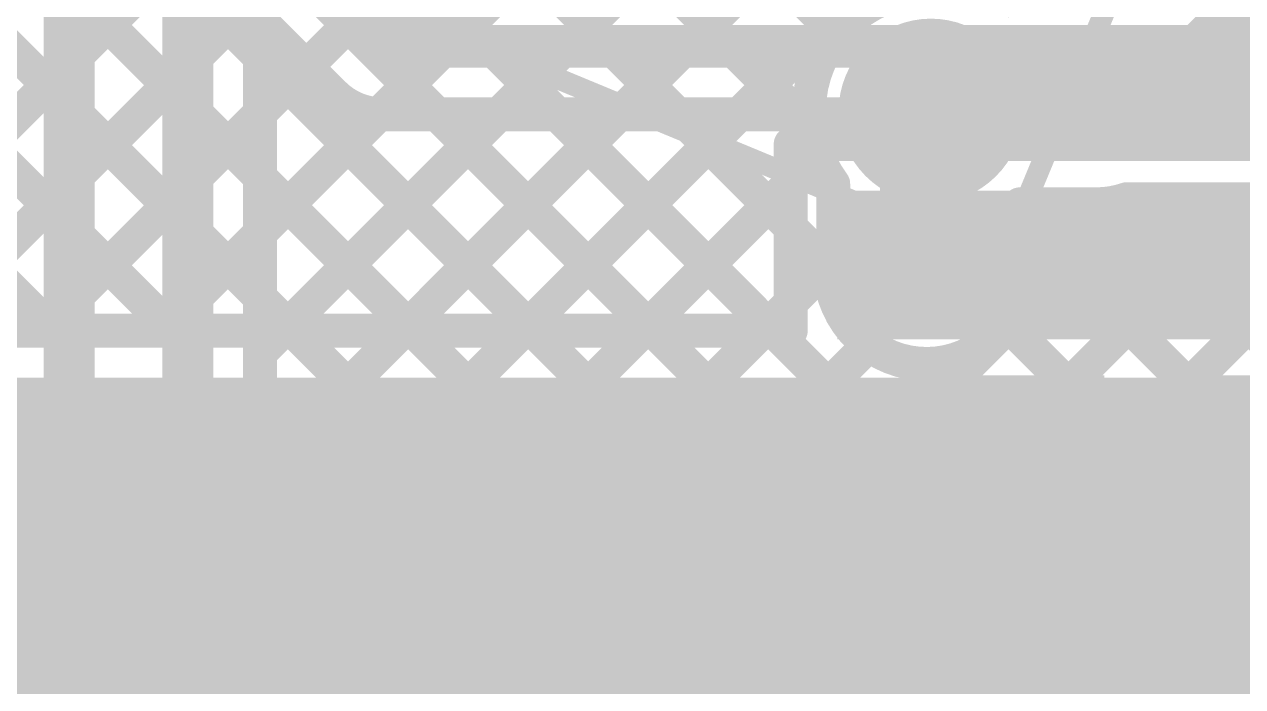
# Model space of a CAD drawing. Header units: millimetres. Extents: x -0.57 to 2.98, y -0.65 to 2.86.
# Drawn here: x -0.3245 to -0.0376, y 1.5402 to 1.6962 of the extents above; entities that cross this region are included whole.
import ezdxf

# ---------------------------------------------------------------- set-up
doc = ezdxf.new("R2010")
doc.units = ezdxf.units.MM
doc.header["$MEASUREMENT"] = 0
for name, color, linetype in [('BottomLayer', 5, 'Continuous'), ('BottomPaste', 16, 'Continuous'), ('BottomSolder', 6, 'Continuous'), ('Mechanical2', 216, 'Continuous'), ('PadHoleLayer', 156, 'Continuous'), ('TopLayer', 1, 'Continuous'), ('TopOverlay', 2, 'Continuous'), ('TopPaste', 8, 'Continuous'), ('TopSolder', 216, 'Continuous'), ('ViaHoleLayer', 16, 'Continuous')]:
    doc.layers.add(name, color=color, linetype=linetype)

# ---------------------------------------------------------------- blocks, each defined once
blk = doc.blocks.new('SPM0687LR5H_1_235')
at = {"layer": 'BottomSolder'}
h = blk.add_hatch(color=6, dxfattribs=at)
edge = h.paths.add_edge_path()
edge.add_arc((0, -0.03594), 0.004, 0, 360)
at = {"layer": 'PadHoleLayer'}
h = blk.add_hatch(color=156, dxfattribs=at)
edge = h.paths.add_edge_path()
edge.add_arc((0, -0.03594), 0.02018, 0, 360)
at = {"layer": 'TopLayer'}
h = blk.add_hatch(color=1, dxfattribs=at)
edge = h.paths.add_edge_path()
edge.add_arc((-0.0474, 0.06705), 0.01772, 0, 360)
h = blk.add_hatch(color=1, dxfattribs=at)
edge = h.paths.add_edge_path()
edge.add_arc((0, 0.06705), 0.01772, 0, 360)
h = blk.add_hatch(color=1, dxfattribs=at)
edge = h.paths.add_edge_path()
edge.add_arc((0.0474, 0.06705), 0.01772, 0, 360)
h = blk.add_hatch(color=1, dxfattribs=at)
edge = h.paths.add_edge_path()
edge.add_arc((0, -0.03594), 0.03299, 0, 360)
h = blk.add_hatch(color=1, dxfattribs=at)
edge = h.paths.add_edge_path()
edge.add_arc((-0.0474, -0.06705), 0.01772, 0, 360)
h = blk.add_hatch(color=1, dxfattribs=at)
edge = h.paths.add_edge_path()
edge.add_arc((0.0474, -0.06705), 0.01772, 0, 360)
at = {"layer": 'TopPaste'}
h = blk.add_hatch(color=8, dxfattribs=at)
edge = h.paths.add_edge_path()
edge.add_arc((-0.0474, 0.06705), 0.01772, 0, 360)
h = blk.add_hatch(color=8, dxfattribs=at)
edge = h.paths.add_edge_path()
edge.add_arc((0, 0.06705), 0.01772, 0, 360)
h = blk.add_hatch(color=8, dxfattribs=at)
edge = h.paths.add_edge_path()
edge.add_arc((0.0474, 0.06705), 0.01772, 0, 360)
h = blk.add_hatch(color=8, dxfattribs=at)
edge = h.paths.add_edge_path()
edge.add_arc((-0.0474, -0.06705), 0.01772, 0, 360)
h = blk.add_hatch(color=8, dxfattribs=at)
edge = h.paths.add_edge_path()
edge.add_arc((0.0474, -0.06705), 0.01772, 0, 360)
at = {"layer": 'TopSolder'}
h = blk.add_hatch(color=216, dxfattribs=at)
edge = h.paths.add_edge_path()
edge.add_arc((-0.0474, 0.06705), 0.02172, 0, 360)
h = blk.add_hatch(color=216, dxfattribs=at)
edge = h.paths.add_edge_path()
edge.add_arc((0, 0.06705), 0.02172, 0, 360)
h = blk.add_hatch(color=216, dxfattribs=at)
edge = h.paths.add_edge_path()
edge.add_arc((0.0474, 0.06705), 0.02172, 0, 360)
h = blk.add_hatch(color=216, dxfattribs=at)
edge = h.paths.add_edge_path()
edge.add_arc((0, -0.03594), 0.03699, 0, 360)
h = blk.add_hatch(color=216, dxfattribs=at)
edge = h.paths.add_edge_path()
edge.add_arc((-0.0474, -0.06705), 0.02172, 0, 360)
h = blk.add_hatch(color=216, dxfattribs=at)
edge = h.paths.add_edge_path()
edge.add_arc((0.0474, -0.06705), 0.02172, 0, 360)
at = {"layer": 'TopOverlay', "const_width": 0.005}
for points in [[(-0.07402, -0.10591), (-0.07402, 0.09591)], [(0.07402, 0.09591), (-0.07402, 0.09591)], [(0.07402, -0.10591), (0.07402, 0.09591)], [(-0.085, 0.065), (-0.085, 0.075)], [(-0.08, 0.07), (-0.085, 0.075)], [(-0.085, 0.065), (-0.08, 0.07)], [(0.07402, -0.10591), (-0.07402, -0.10591)]]:
    blk.add_lwpolyline(points, dxfattribs=at)
at = {"layer": 'TopOverlay', "const_width": 0.0025}
for points in [[(-0.07527, 0.09591, 1), (-0.07277, 0.09591, 1)], [(-0.07527, 0.09591, 1), (-0.07277, 0.09591, 1)], [(0.07277, 0.09591, 1), (0.07527, 0.09591, 1)], [(0.07277, 0.09591, 1), (0.07527, 0.09591, 1)], [(-0.08625, 0.075, 1), (-0.08375, 0.075, 1)], [(-0.08625, 0.075, 1), (-0.08375, 0.075, 1)], [(-0.08125, 0.07, 1), (-0.07875, 0.07, 1)], [(-0.08125, 0.07, 1), (-0.07875, 0.07, 1)], [(-0.08625, 0.065, 1), (-0.08375, 0.065, 1)], [(-0.08625, 0.065, 1), (-0.08375, 0.065, 1)], [(-0.07527, -0.10591, 1), (-0.07277, -0.10591, 1)], [(-0.07527, -0.10591, 1), (-0.07277, -0.10591, 1)], [(0.07277, -0.10591, 1), (0.07527, -0.10591, 1)], [(0.07277, -0.10591, 1), (0.07527, -0.10591, 1)]]:
    blk.add_lwpolyline(points, format="xyb", close=True, dxfattribs=at)
blk = doc.blocks.new('CAP_0402_B_239')
at = {"layer": 'BottomLayer'}
for points in [[(-0.0095, 0.0125), (-0.0095, -0.0125), (-0.0275, -0.0125), (-0.0275, 0.0125)], [(0.0275, 0.0125), (0.0275, -0.0125), (0.0095, -0.0125), (0.0095, 0.0125)]]:
    blk.add_hatch(color=5, dxfattribs=at).paths.add_polyline_path(points)
at = {"layer": 'BottomPaste'}
for points in [[(-0.0095, 0.0125), (-0.0095, -0.0125), (-0.0275, -0.0125), (-0.0275, 0.0125)], [(0.0275, 0.0125), (0.0275, -0.0125), (0.0095, -0.0125), (0.0095, 0.0125)]]:
    blk.add_hatch(color=16, dxfattribs=at).paths.add_polyline_path(points)
at = {"layer": 'BottomSolder'}
for points in [[(-0.00714, 0.01486), (-0.00714, -0.01486), (-0.02986, -0.01486), (-0.02986, 0.01486)], [(0.02986, 0.01486), (0.02986, -0.01486), (0.00714, -0.01486), (0.00714, 0.01486)]]:
    blk.add_hatch(color=6, dxfattribs=at).paths.add_polyline_path(points)
blk = doc.blocks.new('C___0402_B_369')
at = {"layer": 'BottomLayer'}
for points in [[(-0.0095, 0.0125), (-0.0095, -0.0125), (-0.0275, -0.0125), (-0.0275, 0.0125)], [(0.0275, 0.0125), (0.0275, -0.0125), (0.0095, -0.0125), (0.0095, 0.0125)]]:
    blk.add_hatch(color=5, dxfattribs=at).paths.add_polyline_path(points)
at = {"layer": 'BottomPaste'}
for points in [[(-0.0095, 0.0125), (-0.0095, -0.0125), (-0.0275, -0.0125), (-0.0275, 0.0125)], [(0.0275, 0.0125), (0.0275, -0.0125), (0.0095, -0.0125), (0.0095, 0.0125)]]:
    blk.add_hatch(color=16, dxfattribs=at).paths.add_polyline_path(points)
at = {"layer": 'BottomSolder'}
for points in [[(-0.00714, 0.01486), (-0.00714, -0.01486), (-0.02986, -0.01486), (-0.02986, 0.01486)], [(0.02986, 0.01486), (0.02986, -0.01486), (0.00714, -0.01486), (0.00714, 0.01486)]]:
    blk.add_hatch(color=6, dxfattribs=at).paths.add_polyline_path(points)

msp = doc.modelspace()

# ---------------------------------------------------------------- hatches: boundary and pattern name
at = {"layer": 'BottomLayer'}
for points in [[(-0.133, 1.622), (0.058, 1.622), (0.058, 1.657), (-0.133, 1.657)], [(-0.408, 1.244), (0.022, 1.244), (0.022, 1.613), (-0.408, 1.613)]]:
    msp.add_hatch(color=5, dxfattribs=at).paths.add_polyline_path(points)
h = msp.add_hatch(color=5, dxfattribs=at)
edge = h.paths.add_edge_path()
edge.add_arc((-0.112, 1.639), 0.01181, 0, 360)
at = {"layer": 'BottomSolder'}
h = msp.add_hatch(color=6, dxfattribs=at)
edge = h.paths.add_edge_path()
edge.add_arc((-0.112, 1.639), 0.00791, 0, 360)
at = {"layer": 'TopLayer'}
h = msp.add_hatch(color=1, dxfattribs=at)
edge = h.paths.add_edge_path()
edge.add_arc((-0.112, 1.639), 0.01181, 0, 360)
at = {"layer": 'TopSolder'}
h = msp.add_hatch(color=216, dxfattribs=at)
edge = h.paths.add_edge_path()
edge.add_arc((-0.112, 1.639), 0.00791, 0, 360)
at = {"layer": 'ViaHoleLayer'}
h = msp.add_hatch(color=16, dxfattribs=at)
edge = h.paths.add_edge_path()
edge.add_arc((-0.112, 1.639), 0.00591, 0, 360)

# ---------------------------------------------------------------- linework, layer by layer
at = {"layer": 'BottomLayer'}
for points, const_width in [([(-0.34293, 1.76236), (-0.20457, 1.624)], 0.008), ([(-0.35059, 1.74174), (-0.23285, 1.624)], 0.008), ([(-0.35826, 1.72112), (-0.26114, 1.624)], 0.008), ([(-0.271, 1.72172), (-0.24028, 1.691)], 0.01), ([(-0.37686, 1.624), (-0.28563, 1.71523)], 0.008), ([(-0.2823, 1.71039), (-0.25161, 1.6797)], 0.008), ([(-0.36593, 1.70051), (-0.28942, 1.624)], 0.008), ([(-0.34858, 1.624), (-0.27224, 1.70033)], 0.008), ([(-0.24028, 1.691), (0.065, 1.691)], 0.01), ([(-0.32029, 1.624), (-0.2581, 1.68619)], 0.008), ([(-0.37359, 1.67989), (-0.3177, 1.624)], 0.008), ([(-0.29201, 1.624), (-0.24099, 1.67502)], 0.008), ([(-0.26372, 1.624), (-0.21272, 1.675)], 0.008), ([(-0.24028, 1.675), (0.05837, 1.675)], 0.008), ([(-0.23544, 1.624), (-0.18444, 1.675)], 0.008), ([(-0.22728, 1.675), (-0.17628, 1.624)], 0.008), ([(-0.20715, 1.624), (-0.15615, 1.675)], 0.008), ([(-0.199, 1.675), (-0.148, 1.624)], 0.008), ([(-0.17071, 1.675), (-0.144, 1.64829)], 0.008), ([(-0.14243, 1.675), (-0.13543, 1.668)], 0.008), ([(-0.13487, 1.668), (-0.12787, 1.675)], 0.008), ([(-0.11414, 1.675), (-0.10714, 1.668)], 0.008), ([(-0.10659, 1.668), (-0.09959, 1.675)], 0.008), ([(-0.08586, 1.675), (-0.07886, 1.668)], 0.008), ([(-0.0783, 1.668), (-0.0713, 1.675)], 0.008), ([(-0.05758, 1.675), (-0.05058, 1.668)], 0.008), ([(-0.05002, 1.668), (-0.04302, 1.675)], 0.008), ([(-0.144, 1.668), (0.06537, 1.668)], 0.008), ([(-0.144, 1.624), (-0.144, 1.668)], 0.008), ([(-0.17887, 1.624), (-0.144, 1.65887)], 0.008), ([(-0.112, 1.639), (-0.11169, 1.63931)], 0.022), ([(-0.11169, 1.63931), (-0.0535, 1.63931)], 0.022), ([(-0.15059, 1.624), (-0.144, 1.63059)], 0.008), ([(-0.39428, 1.624), (-0.144, 1.624)], 0.008)]:
    msp.add_lwpolyline(points, dxfattribs=dict(at, const_width=const_width))
for points, const_width in [([(-0.24278, 1.691, 1), (-0.23778, 1.691, 1)], 0.005), ([(-0.24278, 1.691, 1), (-0.23778, 1.691, 1)], 0.005), ([(-0.2601, 1.68619, 1), (-0.2561, 1.68619, 1)], 0.004), ([(-0.25361, 1.6797, 1), (-0.24961, 1.6797, 1)], 0.004), ([(-0.25361, 1.6797, 1), (-0.24961, 1.6797, 1)], 0.004), ([(-0.2536, 1.67969, 1), (-0.2496, 1.67969, 1)], 0.004), ([(-0.24299, 1.67502, 1), (-0.23899, 1.67502, 1)], 0.004), ([(-0.24228, 1.675, 1), (-0.23828, 1.675, 1)], 0.004), ([(-0.24228, 1.675, 1), (-0.23828, 1.675, 1)], 0.004), ([(-0.24228, 1.675, 1), (-0.23828, 1.675, 1)], 0.004), ([(-0.22928, 1.675, 1), (-0.22528, 1.675, 1)], 0.004), ([(-0.21472, 1.675, 1), (-0.21072, 1.675, 1)], 0.004), ([(-0.201, 1.675, 1), (-0.197, 1.675, 1)], 0.004), ([(-0.18644, 1.675, 1), (-0.18244, 1.675, 1)], 0.004), ([(-0.17271, 1.675, 1), (-0.16871, 1.675, 1)], 0.004), ([(-0.15815, 1.675, 1), (-0.15415, 1.675, 1)], 0.004), ([(-0.14443, 1.675, 1), (-0.14043, 1.675, 1)], 0.004), ([(-0.12987, 1.675, 1), (-0.12587, 1.675, 1)], 0.004), ([(-0.11614, 1.675, 1), (-0.11214, 1.675, 1)], 0.004), ([(-0.10159, 1.675, 1), (-0.09759, 1.675, 1)], 0.004), ([(-0.08786, 1.675, 1), (-0.08386, 1.675, 1)], 0.004), ([(-0.0733, 1.675, 1), (-0.0693, 1.675, 1)], 0.004), ([(-0.05958, 1.675, 1), (-0.05558, 1.675, 1)], 0.004), ([(-0.04502, 1.675, 1), (-0.04102, 1.675, 1)], 0.004), ([(-0.146, 1.668, 1), (-0.142, 1.668, 1)], 0.004), ([(-0.146, 1.668, 1), (-0.142, 1.668, 1)], 0.004), ([(-0.13743, 1.668, 1), (-0.13343, 1.668, 1)], 0.004), ([(-0.13687, 1.668, 1), (-0.13287, 1.668, 1)], 0.004), ([(-0.10914, 1.668, 1), (-0.10514, 1.668, 1)], 0.004), ([(-0.10859, 1.668, 1), (-0.10459, 1.668, 1)], 0.004), ([(-0.08086, 1.668, 1), (-0.07686, 1.668, 1)], 0.004), ([(-0.0803, 1.668, 1), (-0.0763, 1.668, 1)], 0.004), ([(-0.05258, 1.668, 1), (-0.04858, 1.668, 1)], 0.004), ([(-0.05202, 1.668, 1), (-0.04802, 1.668, 1)], 0.004), ([(-0.146, 1.65887, 1), (-0.142, 1.65887, 1)], 0.004), ([(-0.146, 1.64829, 1), (-0.142, 1.64829, 1)], 0.004), ([(-0.11719, 1.63931, 1), (-0.10619, 1.63931, 1)], 0.011), ([(-0.11719, 1.63931, 1), (-0.10619, 1.63931, 1)], 0.011), ([(-0.059, 1.63931, 1), (-0.048, 1.63931, 1)], 0.011), ([(-0.1175, 1.639, 1), (-0.1065, 1.639, 1)], 0.011), ([(-0.146, 1.63059, 1), (-0.142, 1.63059, 1)], 0.004), ([(-0.32229, 1.624, 1), (-0.31829, 1.624, 1)], 0.004), ([(-0.3197, 1.624, 1), (-0.3157, 1.624, 1)], 0.004), ([(-0.29401, 1.624, 1), (-0.29001, 1.624, 1)], 0.004), ([(-0.29142, 1.624, 1), (-0.28742, 1.624, 1)], 0.004), ([(-0.26572, 1.624, 1), (-0.26172, 1.624, 1)], 0.004), ([(-0.26314, 1.624, 1), (-0.25914, 1.624, 1)], 0.004), ([(-0.23744, 1.624, 1), (-0.23344, 1.624, 1)], 0.004), ([(-0.23485, 1.624, 1), (-0.23085, 1.624, 1)], 0.004), ([(-0.20915, 1.624, 1), (-0.20515, 1.624, 1)], 0.004), ([(-0.20657, 1.624, 1), (-0.20257, 1.624, 1)], 0.004), ([(-0.18087, 1.624, 1), (-0.17687, 1.624, 1)], 0.004), ([(-0.17828, 1.624, 1), (-0.17428, 1.624, 1)], 0.004), ([(-0.15259, 1.624, 1), (-0.14859, 1.624, 1)], 0.004), ([(-0.15, 1.624, 1), (-0.146, 1.624, 1)], 0.004), ([(-0.146, 1.624, 1), (-0.142, 1.624, 1)], 0.004), ([(-0.146, 1.624, 1), (-0.142, 1.624, 1)], 0.004)]:
    msp.add_lwpolyline(points, format="xyb", close=True, dxfattribs=dict(at, const_width=const_width))
at = {"layer": 'BottomLayer', "const_width": 0.008}
for points in [[(-0.24028, 1.675, -0.199231), (-0.25161, 1.6797)], [(-0.24028, 1.675, -0.198912), (-0.2516, 1.67969)]]:
    msp.add_lwpolyline(points, format="xyb", dxfattribs=at)
at = {"layer": 'Mechanical2', "const_width": 0.01}
msp.add_lwpolyline([(1.75783, 2.80917, -6.230382), (0.64896, 2.81029)], format="xyb", dxfattribs=at)
at = {"layer": 'TopLayer'}
for points, const_width in [([(-0.314, 1.413), (-0.314, 1.948)], 0.012), ([(-0.286, 1.445), (-0.286, 1.941)], 0.012), ([(-0.269, 1.45204), (-0.269, 1.92165)], 0.008), ([(-0.269, 1.59044), (-0.11927, 1.74017)], 0.008), ([(-0.16023, 1.72109), (-0.13317, 1.69403)], 0.008), ([(-0.269, 1.61872), (-0.17339, 1.71434)], 0.008), ([(-0.269, 1.64701), (-0.2019, 1.71411)], 0.008), ([(-0.1801, 1.71268), (-0.13946, 1.67203)], 0.008), ([(-0.054, 1.677), (-0.024, 1.707)], 0.022), ([(-0.269, 1.56215), (-0.12023, 1.71093)], 0.008), ([(-0.20725, 1.71153), (-0.13481, 1.6391)], 0.008), ([(-0.25439, 1.7021), (0.021, 1.42672)], 0.008), ([(-0.22208, 1.69809), (0.021, 1.455)], 0.008), ([(-0.269, 1.67529), (-0.24664, 1.69765)], 0.008), ([(-0.21092, 1.39396), (0.09149, 1.69637)], 0.008), ([(-0.269, 1.68843), (0.02119, 1.39824)], 0.008), ([(-0.072, 1.67579), (-0.07079, 1.677)], 0.022), ([(-0.07079, 1.677), (-0.054, 1.677)], 0.022), ([(-0.054, 1.677), (0.03, 1.677)], 0.022), ([(-0.11099, 1.67579), (-0.072, 1.67579)], 0.022), ([(-0.19678, 1.37982), (0.10149, 1.67808)], 0.008), ([(-0.112, 1.639), (-0.112, 1.67012)], 0.022), ([(-0.269, 1.53387), (-0.13768, 1.66519)], 0.008), ([(-0.269, 1.66015), (0.02119, 1.36996)], 0.008), ([(-0.134, 1.64503), (-0.134, 1.65862)], 0.008), ([(-0.26749, 1.45053), (-0.06302, 1.655)], 0.008), ([(-0.25335, 1.43639), (-0.03473, 1.655)], 0.008), ([(-0.2392, 1.42224), (-0.00645, 1.655)], 0.008), ([(-0.22506, 1.4081), (0.02184, 1.655)], 0.008), ([(-0.0656, 1.65474), (0.09149, 1.49765)], 0.008), ([(-0.06481, 1.655), (-0.054, 1.655)], 0.008), ([(-0.054, 1.655), (0.03, 1.655)], 0.008), ([(-0.03758, 1.655), (0.10149, 1.51593)], 0.008), ([(-0.09, 1.65379), (-0.072, 1.65379)], 0.008), ([(-0.09, 1.64503), (-0.09, 1.65379)], 0.008), ([(-0.09, 1.65086), (0.09149, 1.46937)], 0.008), ([(-0.269, 1.50559), (-0.1348, 1.63979)], 0.008), ([(-0.269, 1.63186), (0.02119, 1.34168)], 0.008), ([(-0.09333, 1.6259), (0.07251, 1.46006)], 0.008), ([(-0.269, 1.4773), (-0.12561, 1.62069)], 0.008), ([(-0.1119, 1.61619), (0.04422, 1.46006)], 0.008), ([(-0.269, 1.60358), (0.02159, 1.31299)], 0.008), ([(-0.269, 1.5753), (0.0443, 1.262)], 0.008), ([(-0.269, 1.54701), (-0.00387, 1.28188)], 0.008)]:
    msp.add_lwpolyline(points, dxfattribs=dict(at, const_width=const_width))
at = {"layer": 'TopLayer', "const_width": 0.008}
for points in [[(-0.20557, 1.71497, -1), (-0.26418, 1.73925)], [(-0.13752, 1.68678, -0.247579), (-0.1169, 1.70389)], [(-0.134, 1.65862, -0.26439), (-0.13752, 1.68678)], [(-0.06481, 1.655, -0.083399), (-0.072, 1.65379)], [(-0.06481, 1.655, -0.083399), (-0.072, 1.65379)], [(-0.08919, 1.639, -1.143538), (-0.134, 1.64503)], [(-0.09, 1.64503, -0.066963), (-0.08919, 1.639)]]:
    msp.add_lwpolyline(points, format="xyb", dxfattribs=at)
at = {"layer": 'TopLayer'}
for points, const_width in [([(-0.22408, 1.69809, 1), (-0.22008, 1.69809, 1)], 0.004), ([(-0.24864, 1.69765, 1), (-0.24464, 1.69765, 1)], 0.004), ([(-0.13517, 1.69403, 1), (-0.13117, 1.69403, 1)], 0.004), ([(-0.271, 1.68843, 1), (-0.267, 1.68843, 1)], 0.004), ([(-0.13952, 1.68678, 1), (-0.13552, 1.68678, 1)], 0.004), ([(-0.13952, 1.68678, 1), (-0.13552, 1.68678, 1)], 0.004), ([(-0.07629, 1.677, 1), (-0.06529, 1.677, 1)], 0.011), ([(-0.07629, 1.677, 1), (-0.06529, 1.677, 1)], 0.011), ([(-0.0595, 1.677, 1), (-0.0485, 1.677, 1)], 0.011), ([(-0.0595, 1.677, 1), (-0.0485, 1.677, 1)], 0.011), ([(-0.0595, 1.677, 1), (-0.0485, 1.677, 1)], 0.011), ([(-0.11649, 1.67579, 1), (-0.10549, 1.67579, 1)], 0.011), ([(-0.0775, 1.67579, 1), (-0.0665, 1.67579, 1)], 0.011), ([(-0.0775, 1.67579, 1), (-0.0665, 1.67579, 1)], 0.011), ([(-0.271, 1.67529, 1), (-0.267, 1.67529, 1)], 0.004), ([(-0.1175, 1.67012, 1), (-0.1065, 1.67012, 1)], 0.011), ([(-0.14146, 1.67203, 1), (-0.13746, 1.67203, 1)], 0.004), ([(-0.13968, 1.66519, 1), (-0.13568, 1.66519, 1)], 0.004), ([(-0.271, 1.66015, 1), (-0.267, 1.66015, 1)], 0.004), ([(-0.136, 1.65862, 1), (-0.132, 1.65862, 1)], 0.004), ([(-0.136, 1.65862, 1), (-0.132, 1.65862, 1)], 0.004), ([(-0.0676, 1.65474, 1), (-0.0636, 1.65474, 1)], 0.004), ([(-0.06681, 1.655, 1), (-0.06281, 1.655, 1)], 0.004), ([(-0.06681, 1.655, 1), (-0.06281, 1.655, 1)], 0.004), ([(-0.06681, 1.655, 1), (-0.06281, 1.655, 1)], 0.004), ([(-0.06502, 1.655, 1), (-0.06102, 1.655, 1)], 0.004), ([(-0.056, 1.655, 1), (-0.052, 1.655, 1)], 0.004), ([(-0.056, 1.655, 1), (-0.052, 1.655, 1)], 0.004), ([(-0.03958, 1.655, 1), (-0.03558, 1.655, 1)], 0.004), ([(-0.03673, 1.655, 1), (-0.03273, 1.655, 1)], 0.004), ([(-0.092, 1.65379, 1), (-0.088, 1.65379, 1)], 0.004), ([(-0.092, 1.65379, 1), (-0.088, 1.65379, 1)], 0.004), ([(-0.074, 1.65379, 1), (-0.07, 1.65379, 1)], 0.004), ([(-0.074, 1.65379, 1), (-0.07, 1.65379, 1)], 0.004), ([(-0.074, 1.65379, 1), (-0.07, 1.65379, 1)], 0.004), ([(-0.092, 1.65086, 1), (-0.088, 1.65086, 1)], 0.004), ([(-0.271, 1.64701, 1), (-0.267, 1.64701, 1)], 0.004), ([(-0.136, 1.64503, 1), (-0.132, 1.64503, 1)], 0.004), ([(-0.136, 1.64503, 1), (-0.132, 1.64503, 1)], 0.004), ([(-0.1175, 1.639, 1), (-0.1065, 1.639, 1)], 0.011), ([(-0.092, 1.64503, 1), (-0.088, 1.64503, 1)], 0.004), ([(-0.092, 1.64503, 1), (-0.088, 1.64503, 1)], 0.004), ([(-0.13681, 1.6391, 1), (-0.13281, 1.6391, 1)], 0.004), ([(-0.1368, 1.63979, 1), (-0.1328, 1.63979, 1)], 0.004), ([(-0.09119, 1.639, 1), (-0.08719, 1.639, 1)], 0.004), ([(-0.09119, 1.639, 1), (-0.08719, 1.639, 1)], 0.004), ([(-0.271, 1.63186, 1), (-0.267, 1.63186, 1)], 0.004), ([(-0.09533, 1.6259, 1), (-0.09133, 1.6259, 1)], 0.004), ([(-0.12761, 1.62069, 1), (-0.12361, 1.62069, 1)], 0.004), ([(-0.271, 1.61872, 1), (-0.267, 1.61872, 1)], 0.004), ([(-0.1139, 1.61619, 1), (-0.1099, 1.61619, 1)], 0.004), ([(-0.271, 1.60358, 1), (-0.267, 1.60358, 1)], 0.004), ([(-0.271, 1.59044, 1), (-0.267, 1.59044, 1)], 0.004), ([(-0.271, 1.5753, 1), (-0.267, 1.5753, 1)], 0.004), ([(-0.271, 1.56215, 1), (-0.267, 1.56215, 1)], 0.004), ([(-0.271, 1.54701, 1), (-0.267, 1.54701, 1)], 0.004)]:
    msp.add_lwpolyline(points, format="xyb", close=True, dxfattribs=dict(at, const_width=const_width))

# ---------------------------------------------------------------- block references
for name, p, rotation in [('SPM0687LR5H_1_235', (-0.15479, 1.74524), 247.5), ('CAP_0402_B_239', (-0.085, 1.62069), 270), ('C___0402_B_369', (-0.041, 1.62069), 270)]:
    msp.add_blockref(name, p, dxfattribs=dict(rotation=rotation))

doc.saveas('drawing.dxf')
